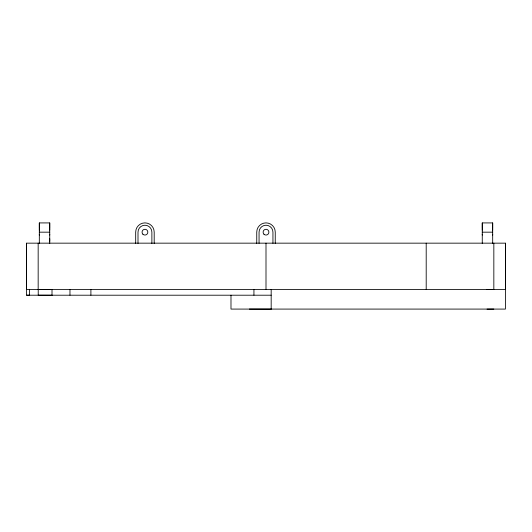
<?xml version="1.0" encoding="UTF-8"?>
<svg xmlns="http://www.w3.org/2000/svg" width="532" height="532" viewBox="0 0 532 532"><rect width="100%" height="100%" fill="white"/><g stroke="black" fill="none" stroke-linecap="round" stroke-linejoin="round"><path stroke-width="0.8" d="M271.174 309.085L271.174 295.207L26.6 295.207L26.6 243.157L505.4 243.157L505.4 309.085L230.988 309.085L230.988 295.207M29.553 289.421L29.553 295.207L26.6 295.207M39.321 235.064L39.321 234.213M39.321 230.123L39.321 229.279M39.321 228.7L39.321 222.921L49.735 222.921L49.735 243.503M49.735 241.422L49.735 238.715M49.735 235.064L49.735 234.213M49.735 230.123L49.735 229.279M49.735 228.7L49.735 222.921M52.01 295.207L52.01 289.428L38.224 289.421L38.224 295.207L52.01 295.233M69.971 295.207L69.971 289.428M90.899 295.207L90.899 289.428M253.937 295.207L253.937 289.428M271.174 295.207L271.174 289.428M482.265 235.064L482.265 234.213M482.265 230.123L482.265 229.279M482.265 228.7L482.265 222.921L492.679 222.921L492.679 243.35M492.679 235.064L492.679 234.213M492.679 230.123L492.679 229.279M492.679 228.7L492.679 222.921M487.019 309.119L493.836 309.085M39.321 232.171L49.735 232.171M482.265 232.171L492.679 232.171M487.019 289.428L493.836 289.421L493.836 243.157M249.368 309.085L271.174 309.119M505.4 243.157L505.4 289.421L26.6 289.421L26.6 243.157M482.265 222.921L482.265 243.503M426.199 243.157L426.199 289.421M275.25 243.457L275.25 232.138A9.25 9.25 0 0 0 266 222.881A9.25 9.25 0 0 0 256.75 232.138L256.75 243.47M272.943 243.35L272.943 232.171A6.943 6.943 0 0 0 266 225.229A6.943 6.943 0 0 0 259.057 232.171L259.057 243.35M266 243.157L266 289.421M154.194 243.457L154.194 232.138A9.25 9.25 0 0 0 144.937 222.881A9.25 9.25 0 0 0 135.687 232.138L135.687 243.47M151.879 243.503L151.879 232.171A6.943 6.943 0 0 0 144.937 225.229A6.943 6.943 0 0 0 138.001 232.171L138.001 243.49M39.321 222.921L39.321 243.35M38.164 243.157L38.164 289.421M142.895 234.213A2.893 2.893 0 0 0 147.73 232.916A2.893 2.893 0 0 0 144.192 229.378A2.893 2.893 0 0 0 142.895 234.213M263.958 234.213A2.893 2.893 0 0 0 268.793 232.916A2.893 2.893 0 0 0 265.249 229.378A2.893 2.893 0 0 0 263.958 234.213"/></g></svg>
